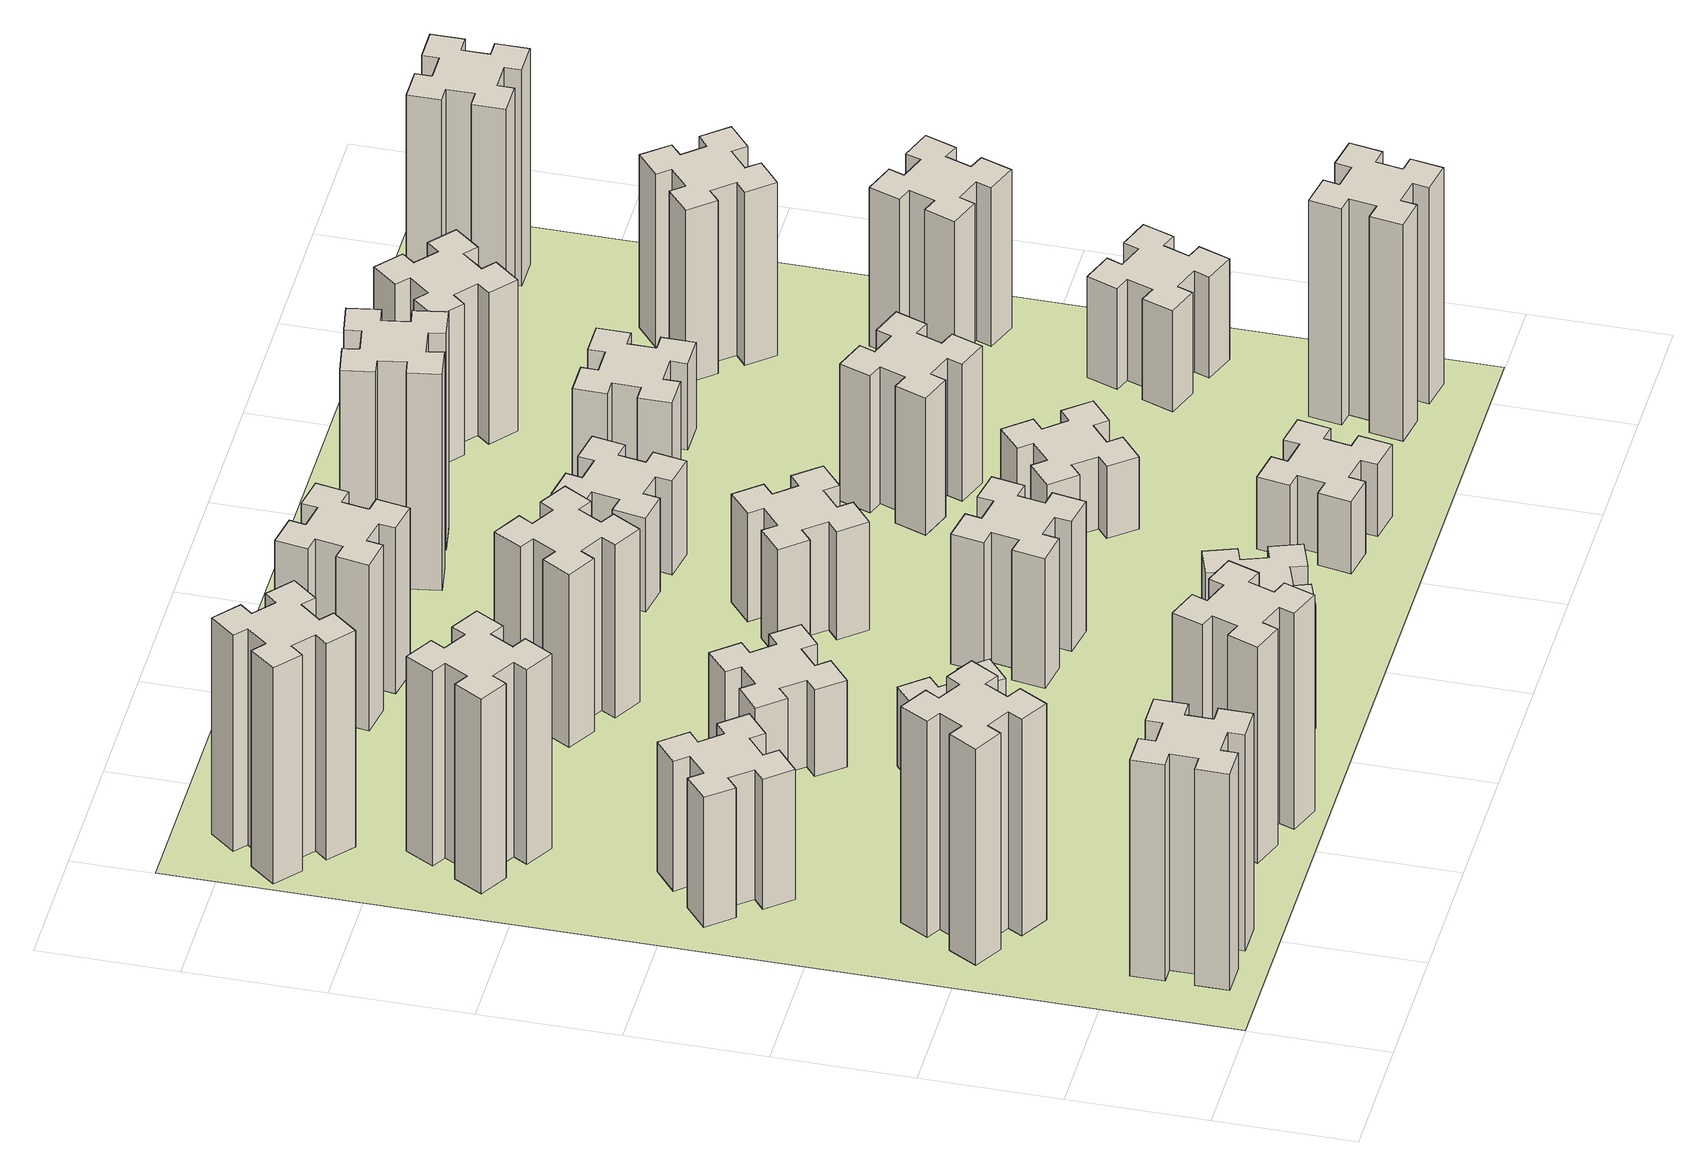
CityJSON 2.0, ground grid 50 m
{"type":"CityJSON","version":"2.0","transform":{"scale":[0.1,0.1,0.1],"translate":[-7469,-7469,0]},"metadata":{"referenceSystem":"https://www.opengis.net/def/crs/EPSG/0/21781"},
"CityObjects":{
"building1":{"type":"Building","attributes":{"class":"1000","function":"1000","usage":"1000","yearOfConstruction":2016,"roofType":"1000","measuredHeight":90,"storeysAboveGround":30,"storeysBelowGround":0},"geometry":[{"type":"Solid","lod":"1","boundaries":[[[[0,1,2,3,4,5,6,7,8,9,10,11,12,13,14,15,16,17,18,19]],[[17,16,20,21]],[[16,15,22,20]],[[15,14,23,22]],[[14,13,24,23]],[[13,12,25,24]],[[12,11,26,25]],[[11,10,27,26]],[[10,9,28,27]],[[9,8,29,28]],[[8,7,30,29]],[[7,6,31,30]],[[6,5,32,31]],[[5,4,33,32]],[[4,3,34,33]],[[3,2,35,34]],[[2,1,36,35]],[[1,0,37,36]],[[0,19,38,37]],[[19,18,39,38]],[[18,17,21,39]],[[24,25,26,27,28,29,30,31,32,33,34,35,36,37,38,39,21,20,22,23]]]]}]},
"building2":{"type":"Building","attributes":{"class":"1000","function":"1000","usage":"1000","yearOfConstruction":2016,"roofType":"1000","measuredHeight":90,"storeysAboveGround":30,"storeysBelowGround":0},"geometry":[{"type":"Solid","lod":"1","boundaries":[[[[40,41,42,43,44,45,46,47,48,49,50,51,52,53,54,55,56,57,58,59]],[[57,56,60,61]],[[56,55,62,60]],[[55,54,63,62]],[[54,53,64,63]],[[53,52,65,64]],[[52,51,66,65]],[[51,50,67,66]],[[50,49,68,67]],[[49,48,69,68]],[[48,47,70,69]],[[47,46,71,70]],[[46,45,72,71]],[[45,44,73,72]],[[44,43,74,73]],[[43,42,75,74]],[[42,41,76,75]],[[41,40,77,76]],[[40,59,78,77]],[[59,58,79,78]],[[58,57,61,79]],[[64,65,66,67,68,69,70,71,72,73,74,75,76,77,78,79,61,60,62,63]]]]}]},
"building3":{"type":"Building","attributes":{"class":"1000","function":"1000","usage":"1000","yearOfConstruction":2016,"roofType":"1000","measuredHeight":54,"storeysAboveGround":30,"storeysBelowGround":0},"geometry":[{"type":"Solid","lod":"1","boundaries":[[[[80,81,82,83,84,85,86,87,88,89,90,91,92,93,94,95,96,97,98,99]],[[97,96,100,101]],[[96,95,102,100]],[[95,94,103,102]],[[94,93,104,103]],[[93,92,105,104]],[[92,91,106,105]],[[91,90,107,106]],[[90,89,108,107]],[[89,88,109,108]],[[88,87,110,109]],[[87,86,111,110]],[[86,85,112,111]],[[85,84,113,112]],[[84,83,114,113]],[[83,82,115,114]],[[82,81,116,115]],[[81,80,117,116]],[[80,99,118,117]],[[99,98,119,118]],[[98,97,101,119]],[[104,105,106,107,108,109,110,111,112,113,114,115,116,117,118,119,101,100,102,103]]]]}]},
"building4":{"type":"Building","attributes":{"class":"1000","function":"1000","usage":"1000","yearOfConstruction":2016,"roofType":"1000","measuredHeight":81,"storeysAboveGround":30,"storeysBelowGround":0},"geometry":[{"type":"Solid","lod":"1","boundaries":[[[[120,121,122,123,124,125,126,127,128,129,130,131,132,133,134,135,136,137,138,139]],[[137,136,140,141]],[[136,135,142,140]],[[135,134,143,142]],[[134,133,144,143]],[[133,132,145,144]],[[132,131,146,145]],[[131,130,147,146]],[[130,129,148,147]],[[129,128,149,148]],[[128,127,150,149]],[[127,126,151,150]],[[126,125,152,151]],[[125,124,153,152]],[[124,123,154,153]],[[123,122,155,154]],[[122,121,156,155]],[[121,120,157,156]],[[120,139,158,157]],[[139,138,159,158]],[[138,137,141,159]],[[144,145,146,147,148,149,150,151,152,153,154,155,156,157,158,159,141,140,142,143]]]]}]},
"building5":{"type":"Building","attributes":{"class":"1000","function":"1000","usage":"1000","yearOfConstruction":2016,"roofType":"1000","measuredHeight":90,"storeysAboveGround":30,"storeysBelowGround":0},"geometry":[{"type":"Solid","lod":"1","boundaries":[[[[160,161,162,163,164,165,166,167,168,169,170,171,172,173,174,175,176,177,178,179]],[[177,176,180,181]],[[176,175,182,180]],[[175,174,183,182]],[[174,173,184,183]],[[173,172,185,184]],[[172,171,186,185]],[[171,170,187,186]],[[170,169,188,187]],[[169,168,189,188]],[[168,167,190,189]],[[167,166,191,190]],[[166,165,192,191]],[[165,164,193,192]],[[164,163,194,193]],[[163,162,195,194]],[[162,161,196,195]],[[161,160,197,196]],[[160,179,198,197]],[[179,178,199,198]],[[178,177,181,199]],[[184,185,186,187,188,189,190,191,192,193,194,195,196,197,198,199,181,180,182,183]]]]}]},
"building6":{"type":"Building","attributes":{"class":"1000","function":"1000","usage":"1000","yearOfConstruction":2016,"roofType":"1000","measuredHeight":90,"storeysAboveGround":30,"storeysBelowGround":0},"geometry":[{"type":"Solid","lod":"1","boundaries":[[[[200,201,202,203,204,205,206,207,208,209,210,211,212,213,214,215,216,217,218,219]],[[217,216,220,221]],[[216,215,222,220]],[[215,214,223,222]],[[214,213,224,223]],[[213,212,225,224]],[[212,211,226,225]],[[211,210,227,226]],[[210,209,228,227]],[[209,208,229,228]],[[208,207,230,229]],[[207,206,231,230]],[[206,205,232,231]],[[205,204,233,232]],[[204,203,234,233]],[[203,202,235,234]],[[202,201,236,235]],[[201,200,237,236]],[[200,219,238,237]],[[219,218,239,238]],[[218,217,221,239]],[[224,225,226,227,228,229,230,231,232,233,234,235,236,237,238,239,221,220,222,223]]]]}]},
"building7":{"type":"Building","attributes":{"class":"1000","function":"1000","usage":"1000","yearOfConstruction":2016,"roofType":"1000","measuredHeight":33,"storeysAboveGround":30,"storeysBelowGround":0},"geometry":[{"type":"Solid","lod":"1","boundaries":[[[[240,241,242,243,244,245,246,247,248,249,250,251,252,253,254,255,256,257,258,259]],[[257,256,260,261]],[[256,255,262,260]],[[255,254,263,262]],[[254,253,264,263]],[[253,252,265,264]],[[252,251,266,265]],[[251,250,267,266]],[[250,249,268,267]],[[249,248,269,268]],[[248,247,270,269]],[[247,246,271,270]],[[246,245,272,271]],[[245,244,273,272]],[[244,243,274,273]],[[243,242,275,274]],[[242,241,276,275]],[[241,240,277,276]],[[240,259,278,277]],[[259,258,279,278]],[[258,257,261,279]],[[264,265,266,267,268,269,270,271,272,273,274,275,276,277,278,279,261,260,262,263]]]]}]},
"building8":{"type":"Building","attributes":{"class":"1000","function":"1000","usage":"1000","yearOfConstruction":2016,"roofType":"1000","measuredHeight":36,"storeysAboveGround":30,"storeysBelowGround":0},"geometry":[{"type":"Solid","lod":"1","boundaries":[[[[280,281,282,283,284,285,286,287,288,289,290,291,292,293,294,295,296,297,298,299]],[[297,296,300,301]],[[296,295,302,300]],[[295,294,303,302]],[[294,293,304,303]],[[293,292,305,304]],[[292,291,306,305]],[[291,290,307,306]],[[290,289,308,307]],[[289,288,309,308]],[[288,287,310,309]],[[287,286,311,310]],[[286,285,312,311]],[[285,284,313,312]],[[284,283,314,313]],[[283,282,315,314]],[[282,281,316,315]],[[281,280,317,316]],[[280,299,318,317]],[[299,298,319,318]],[[298,297,301,319]],[[304,305,306,307,308,309,310,311,312,313,314,315,316,317,318,319,301,300,302,303]]]]}]},
"building9":{"type":"Building","attributes":{"class":"1000","function":"1000","usage":"1000","yearOfConstruction":2016,"roofType":"1000","measuredHeight":51,"storeysAboveGround":30,"storeysBelowGround":0},"geometry":[{"type":"Solid","lod":"1","boundaries":[[[[320,321,322,323,324,325,326,327,328,329,330,331,332,333,334,335,336,337,338,339]],[[337,336,340,341]],[[336,335,342,340]],[[335,334,343,342]],[[334,333,344,343]],[[333,332,345,344]],[[332,331,346,345]],[[331,330,347,346]],[[330,329,348,347]],[[329,328,349,348]],[[328,327,350,349]],[[327,326,351,350]],[[326,325,352,351]],[[325,324,353,352]],[[324,323,354,353]],[[323,322,355,354]],[[322,321,356,355]],[[321,320,357,356]],[[320,339,358,357]],[[339,338,359,358]],[[338,337,341,359]],[[344,345,346,347,348,349,350,351,352,353,354,355,356,357,358,359,341,340,342,343]]]]}]},
"building10":{"type":"Building","attributes":{"class":"1000","function":"1000","usage":"1000","yearOfConstruction":2016,"roofType":"1000","measuredHeight":72,"storeysAboveGround":30,"storeysBelowGround":0},"geometry":[{"type":"Solid","lod":"1","boundaries":[[[[360,361,362,363,364,365,366,367,368,369,370,371,372,373,374,375,376,377,378,379]],[[377,376,380,381]],[[376,375,382,380]],[[375,374,383,382]],[[374,373,384,383]],[[373,372,385,384]],[[372,371,386,385]],[[371,370,387,386]],[[370,369,388,387]],[[369,368,389,388]],[[368,367,390,389]],[[367,366,391,390]],[[366,365,392,391]],[[365,364,393,392]],[[364,363,394,393]],[[363,362,395,394]],[[362,361,396,395]],[[361,360,397,396]],[[360,379,398,397]],[[379,378,399,398]],[[378,377,381,399]],[[384,385,386,387,388,389,390,391,392,393,394,395,396,397,398,399,381,380,382,383]]]]}]},
"building11":{"type":"Building","attributes":{"class":"1000","function":"1000","usage":"1000","yearOfConstruction":2016,"roofType":"1000","measuredHeight":69,"storeysAboveGround":30,"storeysBelowGround":0},"geometry":[{"type":"Solid","lod":"1","boundaries":[[[[400,401,402,403,404,405,406,407,408,409,410,411,412,413,414,415,416,417,418,419]],[[417,416,420,421]],[[416,415,422,420]],[[415,414,423,422]],[[414,413,424,423]],[[413,412,425,424]],[[412,411,426,425]],[[411,410,427,426]],[[410,409,428,427]],[[409,408,429,428]],[[408,407,430,429]],[[407,406,431,430]],[[406,405,432,431]],[[405,404,433,432]],[[404,403,434,433]],[[403,402,435,434]],[[402,401,436,435]],[[401,400,437,436]],[[400,419,438,437]],[[419,418,439,438]],[[418,417,421,439]],[[424,425,426,427,428,429,430,431,432,433,434,435,436,437,438,439,421,420,422,423]]]]}]},
"building12":{"type":"Building","attributes":{"class":"1000","function":"1000","usage":"1000","yearOfConstruction":2016,"roofType":"1000","measuredHeight":54,"storeysAboveGround":30,"storeysBelowGround":0},"geometry":[{"type":"Solid","lod":"1","boundaries":[[[[440,441,442,443,444,445,446,447,448,449,450,451,452,453,454,455,456,457,458,459]],[[457,456,460,461]],[[456,455,462,460]],[[455,454,463,462]],[[454,453,464,463]],[[453,452,465,464]],[[452,451,466,465]],[[451,450,467,466]],[[450,449,468,467]],[[449,448,469,468]],[[448,447,470,469]],[[447,446,471,470]],[[446,445,472,471]],[[445,444,473,472]],[[444,443,474,473]],[[443,442,475,474]],[[442,441,476,475]],[[441,440,477,476]],[[440,459,478,477]],[[459,458,479,478]],[[458,457,461,479]],[[464,465,466,467,468,469,470,471,472,473,474,475,476,477,478,479,461,460,462,463]]]]}]},
"building13":{"type":"Building","attributes":{"class":"1000","function":"1000","usage":"1000","yearOfConstruction":2016,"roofType":"1000","measuredHeight":45,"storeysAboveGround":30,"storeysBelowGround":0},"geometry":[{"type":"Solid","lod":"1","boundaries":[[[[480,481,482,483,484,485,486,487,488,489,490,491,492,493,494,495,496,497,498,499]],[[497,496,500,501]],[[496,495,502,500]],[[495,494,503,502]],[[494,493,504,503]],[[493,492,505,504]],[[492,491,506,505]],[[491,490,507,506]],[[490,489,508,507]],[[489,488,509,508]],[[488,487,510,509]],[[487,486,511,510]],[[486,485,512,511]],[[485,484,513,512]],[[484,483,514,513]],[[483,482,515,514]],[[482,481,516,515]],[[481,480,517,516]],[[480,499,518,517]],[[499,498,519,518]],[[498,497,501,519]],[[504,505,506,507,508,509,510,511,512,513,514,515,516,517,518,519,501,500,502,503]]]]}]},
"building14":{"type":"Building","attributes":{"class":"1000","function":"1000","usage":"1000","yearOfConstruction":2016,"roofType":"1000","measuredHeight":39,"storeysAboveGround":30,"storeysBelowGround":0},"geometry":[{"type":"Solid","lod":"1","boundaries":[[[[520,521,522,523,524,525,526,527,528,529,530,531,532,533,534,535,536,537,538,539]],[[537,536,540,541]],[[536,535,542,540]],[[535,534,543,542]],[[534,533,544,543]],[[533,532,545,544]],[[532,531,546,545]],[[531,530,547,546]],[[530,529,548,547]],[[529,528,549,548]],[[528,527,550,549]],[[527,526,551,550]],[[526,525,552,551]],[[525,524,553,552]],[[524,523,554,553]],[[523,522,555,554]],[[522,521,556,555]],[[521,520,557,556]],[[520,539,558,557]],[[539,538,559,558]],[[538,537,541,559]],[[544,545,546,547,548,549,550,551,552,553,554,555,556,557,558,559,541,540,542,543]]]]}]},
"building15":{"type":"Building","attributes":{"class":"1000","function":"1000","usage":"1000","yearOfConstruction":2016,"roofType":"1000","measuredHeight":30,"storeysAboveGround":30,"storeysBelowGround":0},"geometry":[{"type":"Solid","lod":"1","boundaries":[[[[560,561,562,563,564,565,566,567,568,569,570,571,572,573,574,575,576,577,578,579]],[[577,576,580,581]],[[576,575,582,580]],[[575,574,583,582]],[[574,573,584,583]],[[573,572,585,584]],[[572,571,586,585]],[[571,570,587,586]],[[570,569,588,587]],[[569,568,589,588]],[[568,567,590,589]],[[567,566,591,590]],[[566,565,592,591]],[[565,564,593,592]],[[564,563,594,593]],[[563,562,595,594]],[[562,561,596,595]],[[561,560,597,596]],[[560,579,598,597]],[[579,578,599,598]],[[578,577,581,599]],[[584,585,586,587,588,589,590,591,592,593,594,595,596,597,598,599,581,580,582,583]]]]}]},
"building16":{"type":"Building","attributes":{"class":"1000","function":"1000","usage":"1000","yearOfConstruction":2016,"roofType":"1000","measuredHeight":90,"storeysAboveGround":30,"storeysBelowGround":0},"geometry":[{"type":"Solid","lod":"1","boundaries":[[[[600,601,602,603,604,605,606,607,608,609,610,611,612,613,614,615,616,617,618,619]],[[617,616,620,621]],[[616,615,622,620]],[[615,614,623,622]],[[614,613,624,623]],[[613,612,625,624]],[[612,611,626,625]],[[611,610,627,626]],[[610,609,628,627]],[[609,608,629,628]],[[608,607,630,629]],[[607,606,631,630]],[[606,605,632,631]],[[605,604,633,632]],[[604,603,634,633]],[[603,602,635,634]],[[602,601,636,635]],[[601,600,637,636]],[[600,619,638,637]],[[619,618,639,638]],[[618,617,621,639]],[[624,625,626,627,628,629,630,631,632,633,634,635,636,637,638,639,621,620,622,623]]]]}]},
"building17":{"type":"Building","attributes":{"class":"1000","function":"1000","usage":"1000","yearOfConstruction":2016,"roofType":"1000","measuredHeight":30,"storeysAboveGround":30,"storeysBelowGround":0},"geometry":[{"type":"Solid","lod":"1","boundaries":[[[[640,641,642,643,644,645,646,647,648,649,650,651,652,653,654,655,656,657,658,659]],[[657,656,660,661]],[[656,655,662,660]],[[655,654,663,662]],[[654,653,664,663]],[[653,652,665,664]],[[652,651,666,665]],[[651,650,667,666]],[[650,649,668,667]],[[649,648,669,668]],[[648,647,670,669]],[[647,646,671,670]],[[646,645,672,671]],[[645,644,673,672]],[[644,643,674,673]],[[643,642,675,674]],[[642,641,676,675]],[[641,640,677,676]],[[640,659,678,677]],[[659,658,679,678]],[[658,657,661,679]],[[664,665,666,667,668,669,670,671,672,673,674,675,676,677,678,679,661,660,662,663]]]]}]},
"building18":{"type":"Building","attributes":{"class":"1000","function":"1000","usage":"1000","yearOfConstruction":2016,"roofType":"1000","measuredHeight":57,"storeysAboveGround":30,"storeysBelowGround":0},"geometry":[{"type":"Solid","lod":"1","boundaries":[[[[680,681,682,683,684,685,686,687,688,689,690,691,692,693,694,695,696,697,698,699]],[[697,696,700,701]],[[696,695,702,700]],[[695,694,703,702]],[[694,693,704,703]],[[693,692,705,704]],[[692,691,706,705]],[[691,690,707,706]],[[690,689,708,707]],[[689,688,709,708]],[[688,687,710,709]],[[687,686,711,710]],[[686,685,712,711]],[[685,684,713,712]],[[684,683,714,713]],[[683,682,715,714]],[[682,681,716,715]],[[681,680,717,716]],[[680,699,718,717]],[[699,698,719,718]],[[698,697,701,719]],[[704,705,706,707,708,709,710,711,712,713,714,715,716,717,718,719,701,700,702,703]]]]}]},
"building19":{"type":"Building","attributes":{"class":"1000","function":"1000","usage":"1000","yearOfConstruction":2016,"roofType":"1000","measuredHeight":36,"storeysAboveGround":30,"storeysBelowGround":0},"geometry":[{"type":"Solid","lod":"1","boundaries":[[[[720,721,722,723,724,725,726,727,728,729,730,731,732,733,734,735,736,737,738,739]],[[737,736,740,741]],[[736,735,742,740]],[[735,734,743,742]],[[734,733,744,743]],[[733,732,745,744]],[[732,731,746,745]],[[731,730,747,746]],[[730,729,748,747]],[[729,728,749,748]],[[728,727,750,749]],[[727,726,751,750]],[[726,725,752,751]],[[725,724,753,752]],[[724,723,754,753]],[[723,722,755,754]],[[722,721,756,755]],[[721,720,757,756]],[[720,739,758,757]],[[739,738,759,758]],[[738,737,741,759]],[[744,745,746,747,748,749,750,751,752,753,754,755,756,757,758,759,741,740,742,743]]]]}]},
"building20":{"type":"Building","attributes":{"class":"1000","function":"1000","usage":"1000","yearOfConstruction":2016,"roofType":"1000","measuredHeight":90,"storeysAboveGround":30,"storeysBelowGround":0},"geometry":[{"type":"Solid","lod":"1","boundaries":[[[[760,761,762,763,764,765,766,767,768,769,770,771,772,773,774,775,776,777,778,779]],[[777,776,780,781]],[[776,775,782,780]],[[775,774,783,782]],[[774,773,784,783]],[[773,772,785,784]],[[772,771,786,785]],[[771,770,787,786]],[[770,769,788,787]],[[769,768,789,788]],[[768,767,790,789]],[[767,766,791,790]],[[766,765,792,791]],[[765,764,793,792]],[[764,763,794,793]],[[763,762,795,794]],[[762,761,796,795]],[[761,760,797,796]],[[760,779,798,797]],[[779,778,799,798]],[[778,777,781,799]],[[784,785,786,787,788,789,790,791,792,793,794,795,796,797,798,799,781,780,782,783]]]]}]},
"building21":{"type":"Building","attributes":{"class":"1000","function":"1000","usage":"1000","yearOfConstruction":2016,"roofType":"1000","measuredHeight":63,"storeysAboveGround":30,"storeysBelowGround":0},"geometry":[{"type":"Solid","lod":"1","boundaries":[[[[800,801,802,803,804,805,806,807,808,809,810,811,812,813,814,815,816,817,818,819]],[[817,816,820,821]],[[816,815,822,820]],[[815,814,823,822]],[[814,813,824,823]],[[813,812,825,824]],[[812,811,826,825]],[[811,810,827,826]],[[810,809,828,827]],[[809,808,829,828]],[[808,807,830,829]],[[807,806,831,830]],[[806,805,832,831]],[[805,804,833,832]],[[804,803,834,833]],[[803,802,835,834]],[[802,801,836,835]],[[801,800,837,836]],[[800,819,838,837]],[[819,818,839,838]],[[818,817,821,839]],[[824,825,826,827,828,829,830,831,832,833,834,835,836,837,838,839,821,820,822,823]]]]}]},
"building22":{"type":"Building","attributes":{"class":"1000","function":"1000","usage":"1000","yearOfConstruction":2016,"roofType":"1000","measuredHeight":42,"storeysAboveGround":30,"storeysBelowGround":0},"geometry":[{"type":"Solid","lod":"1","boundaries":[[[[840,841,842,843,844,845,846,847,848,849,850,851,852,853,854,855,856,857,858,859]],[[857,856,860,861]],[[856,855,862,860]],[[855,854,863,862]],[[854,853,864,863]],[[853,852,865,864]],[[852,851,866,865]],[[851,850,867,866]],[[850,849,868,867]],[[849,848,869,868]],[[848,847,870,869]],[[847,846,871,870]],[[846,845,872,871]],[[845,844,873,872]],[[844,843,874,873]],[[843,842,875,874]],[[842,841,876,875]],[[841,840,877,876]],[[840,859,878,877]],[[859,858,879,878]],[[858,857,861,879]],[[864,865,866,867,868,869,870,871,872,873,874,875,876,877,878,879,861,860,862,863]]]]}]},
"building23":{"type":"Building","attributes":{"class":"1000","function":"1000","usage":"1000","yearOfConstruction":2016,"roofType":"1000","measuredHeight":66,"storeysAboveGround":30,"storeysBelowGround":0},"geometry":[{"type":"Solid","lod":"1","boundaries":[[[[880,881,882,883,884,885,886,887,888,889,890,891,892,893,894,895,896,897,898,899]],[[897,896,900,901]],[[896,895,902,900]],[[895,894,903,902]],[[894,893,904,903]],[[893,892,905,904]],[[892,891,906,905]],[[891,890,907,906]],[[890,889,908,907]],[[889,888,909,908]],[[888,887,910,909]],[[887,886,911,910]],[[886,885,912,911]],[[885,884,913,912]],[[884,883,914,913]],[[883,882,915,914]],[[882,881,916,915]],[[881,880,917,916]],[[880,899,918,917]],[[899,898,919,918]],[[898,897,901,919]],[[904,905,906,907,908,909,910,911,912,913,914,915,916,917,918,919,901,900,902,903]]]]}]},
"building24":{"type":"Building","attributes":{"class":"1000","function":"1000","usage":"1000","yearOfConstruction":2016,"roofType":"1000","measuredHeight":72,"storeysAboveGround":30,"storeysBelowGround":0},"geometry":[{"type":"Solid","lod":"1","boundaries":[[[[920,921,922,923,924,925,926,927,928,929,930,931,932,933,934,935,936,937,938,939]],[[937,936,940,941]],[[936,935,942,940]],[[935,934,943,942]],[[934,933,944,943]],[[933,932,945,944]],[[932,931,946,945]],[[931,930,947,946]],[[930,929,948,947]],[[929,928,949,948]],[[928,927,950,949]],[[927,926,951,950]],[[926,925,952,951]],[[925,924,953,952]],[[924,923,954,953]],[[923,922,955,954]],[[922,921,956,955]],[[921,920,957,956]],[[920,939,958,957]],[[939,938,959,958]],[[938,937,941,959]],[[944,945,946,947,948,949,950,951,952,953,954,955,956,957,958,959,941,940,942,943]]]]}]},
"building25":{"type":"Building","attributes":{"class":"1000","function":"1000","usage":"1000","yearOfConstruction":2016,"roofType":"1000","measuredHeight":90,"storeysAboveGround":30,"storeysBelowGround":0},"geometry":[{"type":"Solid","lod":"1","boundaries":[[[[960,961,962,963,964,965,966,967,968,969,970,971,972,973,974,975,976,977,978,979]],[[977,976,980,981]],[[976,975,982,980]],[[975,974,983,982]],[[974,973,984,983]],[[973,972,985,984]],[[972,971,986,985]],[[971,970,987,986]],[[970,969,988,987]],[[969,968,989,988]],[[968,967,990,989]],[[967,966,991,990]],[[966,965,992,991]],[[965,964,993,992]],[[964,963,994,993]],[[963,962,995,994]],[[962,961,996,995]],[[961,960,997,996]],[[960,979,998,997]],[[979,978,999,998]],[[978,977,981,999]],[[984,985,986,987,988,989,990,991,992,993,994,995,996,997,998,999,981,980,982,983]]]]}]},
"landuse1":{"type":"LandUse","attributes":{"name":"plot1","function":"1010"},"geometry":[{"type":"MultiSurface","lod":"1","boundaries":[[[1000,1001,1002,1003]]]}]}
},
"vertices":[
[265,325,0],[265,225,0],[205,225,0],[205,105,0],[325,105,0],[325,165,0],[425,165,0],[425,105,0],[545,105,0],[545,225,0],[485,225,0],[485,325,0],[545,325,0],[545,445,0],[425,445,0],[425,385,0],[325,385,0],[325,445,0],[205,445,0],[205,325,0],[325,385,900],[325,445,900],[425,385,900],[425,445,900],[545,445,900],[545,325,900],[485,325,900],[485,225,900],[545,225,900],[545,105,900],[425,105,900],[425,165,900],[325,165,900],[325,105,900],[205,105,900],[205,225,900],[265,225,900],[265,325,900],[205,325,900],[205,445,900],
[446,917,0],[496,1004,0],[548,974,0],[608,1078,0],[504,1138,0],[474,1086,0],[387,1136,0],[417,1188,0],[313,1248,0],[253,1144,0],[305,1114,0],[255,1027,0],[203,1057,0],[143,953,0],[247,893,0],[277,945,0],[364,895,0],[334,843,0],[438,783,0],[498,887,0],[364,895,900],[334,843,900],[277,945,900],[247,893,900],[143,953,900],[203,1057,900],[255,1027,900],[305,1114,900],[253,1144,900],[313,1248,900],[417,1188,900],[387,1136,900],[474,1086,900],[504,1138,900],[608,1078,900],[548,974,900],[496,1004,900],[446,917,900],[498,887,900],[438,783,900],
[492,1888,0],[427,1964,0],[473,2003,0],[396,2095,0],[304,2018,0],[343,1972,0],[266,1907,0],[228,1953,0],[136,1876,0],[213,1784,0],[259,1823,0],[323,1746,0],[277,1708,0],[354,1616,0],[446,1693,0],[408,1739,0],[484,1803,0],[523,1757,0],[615,1834,0],[538,1926,0],[484,1803,540],[523,1757,540],[408,1739,540],[446,1693,540],[354,1616,540],[277,1708,540],[323,1746,540],[259,1823,540],[213,1784,540],[136,1876,540],[228,1953,540],[266,1907,540],[343,1972,540],[304,2018,540],[396,2095,540],[473,2003,540],[427,1964,540],[492,1888,540],[538,1926,540],[615,1834,540],
[446,2597,0],[496,2684,0],[548,2654,0],[608,2758,0],[504,2818,0],[474,2766,0],[387,2816,0],[417,2868,0],[313,2928,0],[253,2824,0],[305,2794,0],[255,2707,0],[203,2737,0],[143,2633,0],[247,2573,0],[277,2625,0],[364,2575,0],[334,2523,0],[438,2463,0],[498,2567,0],[364,2575,810],[334,2523,810],[277,2625,810],[247,2573,810],[143,2633,810],[203,2737,810],[255,2707,810],[305,2794,810],[253,2824,810],[313,2928,810],[417,2868,810],[387,2816,810],[474,2766,810],[504,2818,810],[608,2758,810],[548,2654,810],[496,2684,810],[446,2597,810],[498,2567,810],[438,2463,810],
[1029,360,0],[995,266,0],[939,287,0],[897,174,0],[1010,133,0],[1031,189,0],[1125,155,0],[1104,99,0],[1217,57,0],[1258,170,0],[1202,191,0],[1236,285,0],[1292,264,0],[1333,377,0],[1220,418,0],[1200,362,0],[1106,396,0],[1127,452,0],[1014,493,0],[973,380,0],[1106,396,900],[1127,452,900],[1200,362,900],[1220,418,900],[1333,377,900],[1292,264,900],[1236,285,900],[1202,191,900],[1258,170,900],[1217,57,900],[1104,99,900],[1125,155,900],[1031,189,900],[1010,133,900],[897,174,900],[939,287,900],[995,266,900],[1029,360,900],[973,380,900],[1014,493,900],
[384,3387,0],[308,3452,0],[346,3498,0],[254,3575,0],[177,3483,0],[223,3444,0],[159,3368,0],[113,3406,0],[36,3314,0],[128,3237,0],[166,3283,0],[243,3219,0],[204,3173,0],[296,3096,0],[373,3188,0],[327,3226,0],[392,3303,0],[438,3264,0],[515,3356,0],[423,3433,0],[392,3303,900],[438,3264,900],[327,3226,900],[373,3188,900],[296,3096,900],[204,3173,900],[243,3219,900],[166,3283,900],[128,3237,900],[36,3314,900],[113,3406,900],[159,3368,900],[223,3444,900],[177,3483,900],[254,3575,900],[346,3498,900],[308,3452,900],[384,3387,900],[423,3433,900],[515,3356,900],
[1083,1332,0],[1006,1267,0],[968,1313,0],[876,1236,0],[953,1144,0],[999,1183,0],[1063,1106,0],[1017,1068,0],[1094,976,0],[1186,1053,0],[1148,1099,0],[1224,1163,0],[1263,1117,0],[1355,1194,0],[1278,1286,0],[1232,1248,0],[1167,1324,0],[1213,1363,0],[1136,1455,0],[1044,1378,0],[1167,1324,330],[1213,1363,330],[1232,1248,330],[1278,1286,330],[1355,1194,330],[1263,1117,330],[1224,1163,330],[1148,1099,330],[1186,1053,330],[1094,976,330],[1017,1068,330],[1063,1106,330],[999,1183,330],[953,1144,330],[876,1236,330],[968,1313,330],[1006,1267,330],[1083,1332,330],[1044,1378,330],[1136,1455,330],
[1083,1972,0],[1006,1907,0],[968,1953,0],[876,1876,0],[953,1784,0],[999,1823,0],[1063,1746,0],[1017,1708,0],[1094,1616,0],[1186,1693,0],[1148,1739,0],[1224,1803,0],[1263,1757,0],[1355,1834,0],[1278,1926,0],[1232,1888,0],[1167,1964,0],[1213,2003,0],[1136,2095,0],[1044,2018,0],[1167,1964,360],[1213,2003,360],[1232,1888,360],[1278,1926,360],[1355,1834,360],[1263,1757,360],[1224,1803,360],[1148,1739,360],[1186,1693,360],[1094,1616,360],[1017,1708,360],[1063,1746,360],[999,1823,360],[953,1784,360],[876,1876,360],[968,1953,360],[1006,1907,360],[1083,1972,360],[1044,2018,360],[1136,2095,360],
[1765,496,0],[1671,462,0],[1650,518,0],[1537,477,0],[1579,364,0],[1635,385,0],[1669,291,0],[1613,270,0],[1654,157,0],[1767,199,0],[1746,255,0],[1840,289,0],[1860,233,0],[1973,274,0],[1932,387,0],[1876,366,0],[1842,460,0],[1898,480,0],[1857,593,0],[1744,552,0],[1842,460,510],[1898,480,510],[1876,366,510],[1932,387,510],[1973,274,510],[1860,233,510],[1840,289,510],[1746,255,510],[1767,199,510],[1654,157,510],[1613,270,510],[1669,291,510],[1635,385,510],[1579,364,510],[1537,477,510],[1650,518,510],[1671,462,510],[1765,496,510],[1744,552,510],[1857,593,510],
[1314,2666,0],[1227,2716,0],[1257,2768,0],[1153,2828,0],[1093,2724,0],[1145,2694,0],[1095,2607,0],[1043,2637,0],[983,2533,0],[1087,2473,0],[1117,2525,0],[1204,2475,0],[1174,2423,0],[1278,2363,0],[1338,2467,0],[1286,2497,0],[1336,2584,0],[1388,2554,0],[1448,2658,0],[1344,2718,0],[1336,2584,720],[1388,2554,720],[1286,2497,720],[1338,2467,720],[1278,2363,720],[1174,2423,720],[1204,2475,720],[1117,2525,720],[1087,2473,720],[983,2533,720],[1043,2637,720],[1095,2607,720],[1145,2694,720],[1093,2724,720],[1153,2828,720],[1257,2768,720],[1227,2716,720],[1314,2666,720],[1344,2718,720],[1448,2658,720],
[1016,3404,0],[998,3305,0],[939,3316,0],[918,3197,0],[1037,3177,0],[1047,3236,0],[1145,3218,0],[1135,3159,0],[1253,3138,0],[1274,3257,0],[1215,3267,0],[1232,3365,0],[1291,3355,0],[1312,3473,0],[1194,3494,0],[1184,3435,0],[1085,3452,0],[1096,3511,0],[977,3532,0],[957,3414,0],[1085,3452,690],[1096,3511,690],[1184,3435,690],[1194,3494,690],[1312,3473,690],[1291,3355,690],[1232,3365,690],[1215,3267,690],[1274,3257,690],[1253,3138,690],[1135,3159,690],[1145,3218,690],[1047,3236,690],[1037,3177,690],[918,3197,690],[939,3316,690],[998,3305,690],[1016,3404,690],[957,3414,690],[977,3532,690],
[1955,1147,0],[1972,1245,0],[2031,1235,0],[2052,1353,0],[1934,1374,0],[1924,1315,0],[1825,1332,0],[1836,1391,0],[1717,1412,0],[1697,1294,0],[1756,1284,0],[1738,1185,0],[1679,1196,0],[1658,1077,0],[1777,1057,0],[1787,1116,0],[1885,1098,0],[1875,1039,0],[1993,1018,0],[2014,1137,0],[1885,1098,540],[1875,1039,540],[1787,1116,540],[1777,1057,540],[1658,1077,540],[1679,1196,540],[1738,1185,540],[1756,1284,540],[1697,1294,540],[1717,1412,540],[1836,1391,540],[1825,1332,540],[1924,1315,540],[1934,1374,540],[2052,1353,540],[2031,1235,540],[1972,1245,540],[1955,1147,540],[2014,1137,540],[1993,1018,540],
[1972,1988,0],[1907,2064,0],[1953,2103,0],[1876,2195,0],[1784,2118,0],[1823,2072,0],[1746,2007,0],[1708,2053,0],[1616,1976,0],[1693,1884,0],[1739,1923,0],[1803,1846,0],[1757,1808,0],[1834,1716,0],[1926,1793,0],[1888,1839,0],[1964,1903,0],[2003,1857,0],[2095,1934,0],[2018,2026,0],[1964,1903,450],[2003,1857,450],[1888,1839,450],[1926,1793,450],[1834,1716,450],[1757,1808,450],[1803,1846,450],[1739,1923,450],[1693,1884,450],[1616,1976,450],[1708,2053,450],[1746,2007,450],[1823,2072,450],[1784,2118,450],[1876,2195,450],[1953,2103,450],[1907,2064,450],[1972,1988,450],[2018,2026,450],[2095,1934,450],
[2024,2695,0],[1925,2712,0],[1936,2771,0],[1817,2792,0],[1797,2674,0],[1856,2664,0],[1838,2565,0],[1779,2576,0],[1758,2457,0],[1877,2437,0],[1887,2496,0],[1985,2478,0],[1975,2419,0],[2093,2398,0],[2114,2517,0],[2055,2527,0],[2072,2625,0],[2131,2615,0],[2152,2733,0],[2034,2754,0],[2072,2625,390],[2131,2615,390],[2055,2527,390],[2114,2517,390],[2093,2398,390],[1975,2419,390],[1985,2478,390],[1887,2496,390],[1877,2437,390],[1758,2457,390],[1779,2576,390],[1838,2565,390],[1856,2664,390],[1797,2674,390],[1817,2792,390],[1936,2771,390],[1925,2712,390],[2024,2695,390],[2034,2754,390],[2152,2733,390],
[2596,444,0],[2578,345,0],[2519,356,0],[2498,237,0],[2617,217,0],[2627,276,0],[2725,258,0],[2715,199,0],[2833,178,0],[2854,297,0],[2795,307,0],[2812,405,0],[2871,395,0],[2892,513,0],[2774,534,0],[2764,475,0],[2665,492,0],[2676,551,0],[2557,572,0],[2537,454,0],[2665,492,300],[2676,551,300],[2764,475,300],[2774,534,300],[2892,513,300],[2871,395,300],[2812,405,300],[2795,307,300],[2854,297,300],[2833,178,300],[2715,199,300],[2725,258,300],[2627,276,300],[2617,217,300],[2498,237,300],[2519,356,300],[2578,345,300],[2596,444,300],[2537,454,300],[2557,572,300],
[1738,3365,0],[1756,3267,0],[1697,3257,0],[1717,3138,0],[1836,3159,0],[1825,3218,0],[1924,3236,0],[1934,3177,0],[2052,3197,0],[2031,3316,0],[1972,3305,0],[1955,3404,0],[2014,3414,0],[1993,3532,0],[1875,3511,0],[1885,3452,0],[1787,3435,0],[1777,3494,0],[1658,3473,0],[1679,3355,0],[1787,3435,900],[1777,3494,900],[1885,3452,900],[1875,3511,900],[1993,3532,900],[2014,3414,900],[1955,3404,900],[1972,3305,900],[2031,3316,900],[2052,3197,900],[1934,3177,900],[1924,3236,900],[1825,3218,900],[1836,3159,900],[1717,3138,900],[1697,3257,900],[1756,3267,900],[1738,3365,900],[1679,3355,900],[1658,3473,900],
[2628,1099,0],[2704,1163,0],[2743,1117,0],[2835,1194,0],[2758,1286,0],[2712,1248,0],[2647,1324,0],[2693,1363,0],[2616,1455,0],[2524,1378,0],[2563,1332,0],[2486,1267,0],[2448,1313,0],[2356,1236,0],[2433,1144,0],[2479,1183,0],[2543,1106,0],[2497,1068,0],[2574,976,0],[2666,1053,0],[2543,1106,300],[2497,1068,300],[2479,1183,300],[2433,1144,300],[2356,1236,300],[2448,1313,300],[2486,1267,300],[2563,1332,300],[2524,1378,300],[2616,1455,300],[2693,1363,300],[2647,1324,300],[2712,1248,300],[2758,1286,300],[2835,1194,300],[2743,1117,300],[2704,1163,300],[2628,1099,300],[2666,1053,300],[2574,976,300],
[2682,1671,0],[2716,1765,0],[2772,1744,0],[2813,1857,0],[2700,1898,0],[2680,1842,0],[2586,1876,0],[2607,1932,0],[2494,1973,0],[2453,1860,0],[2509,1840,0],[2475,1746,0],[2419,1767,0],[2377,1654,0],[2490,1613,0],[2511,1669,0],[2605,1635,0],[2584,1579,0],[2697,1537,0],[2738,1650,0],[2605,1635,570],[2584,1579,570],[2511,1669,570],[2490,1613,570],[2377,1654,570],[2419,1767,570],[2475,1746,570],[2509,1840,570],[2453,1860,570],[2494,1973,570],[2607,1932,570],[2586,1876,570],[2680,1842,570],[2700,1898,570],[2813,1857,570],[2772,1744,570],[2716,1765,570],[2682,1671,570],[2738,1650,570],[2697,1537,570],
[2545,2585,0],[2645,2585,0],[2645,2525,0],[2765,2525,0],[2765,2645,0],[2705,2645,0],[2705,2745,0],[2765,2745,0],[2765,2865,0],[2645,2865,0],[2645,2805,0],[2545,2805,0],[2545,2865,0],[2425,2865,0],[2425,2745,0],[2485,2745,0],[2485,2645,0],[2425,2645,0],[2425,2525,0],[2545,2525,0],[2485,2645,360],[2425,2645,360],[2485,2745,360],[2425,2745,360],[2425,2865,360],[2545,2865,360],[2545,2805,360],[2645,2805,360],[2645,2865,360],[2765,2865,360],[2765,2745,360],[2705,2745,360],[2705,2645,360],[2765,2645,360],[2765,2525,360],[2645,2525,360],[2645,2585,360],[2545,2585,360],[2545,2525,360],[2425,2525,360],
[3504,475,0],[3405,492,0],[3416,551,0],[3297,572,0],[3277,454,0],[3336,444,0],[3318,345,0],[3259,356,0],[3238,237,0],[3357,217,0],[3367,276,0],[3465,258,0],[3455,199,0],[3573,178,0],[3594,297,0],[3535,307,0],[3552,405,0],[3611,395,0],[3632,513,0],[3514,534,0],[3552,405,900],[3611,395,900],[3535,307,900],[3594,297,900],[3573,178,900],[3455,199,900],[3465,258,900],[3367,276,900],[3357,217,900],[3238,237,900],[3259,356,900],[3318,345,900],[3336,444,900],[3277,454,900],[3297,572,900],[3416,551,900],[3405,492,900],[3504,475,900],[3514,534,900],[3632,513,900],
[2647,3226,0],[2712,3303,0],[2758,3264,0],[2835,3356,0],[2743,3433,0],[2704,3387,0],[2628,3452,0],[2666,3498,0],[2574,3575,0],[2497,3483,0],[2543,3444,0],[2479,3368,0],[2433,3406,0],[2356,3314,0],[2448,3237,0],[2486,3283,0],[2563,3219,0],[2524,3173,0],[2616,3096,0],[2693,3188,0],[2563,3219,630],[2524,3173,630],[2486,3283,630],[2448,3237,630],[2356,3314,630],[2433,3406,630],[2479,3368,630],[2543,3444,630],[2497,3483,630],[2574,3575,630],[2666,3498,630],[2628,3452,630],[2704,3387,630],[2743,3433,630],[2835,3356,630],[2758,3264,630],[2712,3303,630],[2647,3226,630],[2693,3188,630],[2616,3096,630],
[3349,1200,0],[3315,1106,0],[3259,1127,0],[3217,1014,0],[3330,973,0],[3351,1029,0],[3445,995,0],[3424,939,0],[3537,897,0],[3578,1010,0],[3522,1031,0],[3556,1125,0],[3612,1104,0],[3653,1217,0],[3540,1258,0],[3520,1202,0],[3426,1236,0],[3447,1292,0],[3334,1333,0],[3293,1220,0],[3426,1236,420],[3447,1292,420],[3520,1202,420],[3540,1258,420],[3653,1217,420],[3612,1104,420],[3556,1125,420],[3522,1031,420],[3578,1010,420],[3537,897,420],[3424,939,420],[3445,995,420],[3351,1029,420],[3330,973,420],[3217,1014,420],[3259,1127,420],[3315,1106,420],[3349,1200,420],[3293,1220,420],[3334,1333,420],
[3520,1942,0],[3426,1976,0],[3447,2032,0],[3334,2073,0],[3293,1960,0],[3349,1940,0],[3315,1846,0],[3259,1867,0],[3217,1754,0],[3330,1713,0],[3351,1769,0],[3445,1735,0],[3424,1679,0],[3537,1637,0],[3578,1750,0],[3522,1771,0],[3556,1865,0],[3612,1844,0],[3653,1957,0],[3540,1998,0],[3556,1865,660],[3612,1844,660],[3522,1771,660],[3578,1750,660],[3537,1637,660],[3424,1679,660],[3445,1735,660],[3351,1769,660],[3330,1713,660],[3217,1754,660],[3259,1867,660],[3315,1846,660],[3349,1940,660],[3293,1960,660],[3334,2073,660],[3447,2032,660],[3426,1976,660],[3520,1942,660],[3540,1998,660],[3653,1957,660],
[3119,2563,0],[3183,2486,0],[3137,2448,0],[3214,2356,0],[3306,2433,0],[3268,2479,0],[3344,2543,0],[3383,2497,0],[3475,2574,0],[3398,2666,0],[3352,2628,0],[3287,2704,0],[3333,2743,0],[3256,2835,0],[3164,2758,0],[3203,2712,0],[3126,2647,0],[3088,2693,0],[2996,2616,0],[3073,2524,0],[3126,2647,720],[3088,2693,720],[3203,2712,720],[3164,2758,720],[3256,2835,720],[3333,2743,720],[3287,2704,720],[3352,2628,720],[3398,2666,720],[3475,2574,720],[3383,2497,720],[3344,2543,720],[3268,2479,720],[3306,2433,720],[3214,2356,720],[3137,2448,720],[3183,2486,720],[3119,2563,720],[3073,2524,720],[2996,2616,720],
[3285,3325,0],[3385,3325,0],[3385,3265,0],[3505,3265,0],[3505,3385,0],[3445,3385,0],[3445,3485,0],[3505,3485,0],[3505,3605,0],[3385,3605,0],[3385,3545,0],[3285,3545,0],[3285,3605,0],[3165,3605,0],[3165,3485,0],[3225,3485,0],[3225,3385,0],[3165,3385,0],[3165,3265,0],[3285,3265,0],[3225,3385,900],[3165,3385,900],[3225,3485,900],[3165,3485,900],[3165,3605,900],[3285,3605,900],[3285,3545,900],[3385,3545,900],[3385,3605,900],[3505,3605,900],[3505,3485,900],[3445,3485,900],[3445,3385,900],[3505,3385,900],[3505,3265,900],[3385,3265,900],[3385,3325,900],[3285,3325,900],[3285,3265,900],[3165,3265,900],
[5,3705,0],[3705,3705,0],[3705,5,0],[5,5,0]
]}
